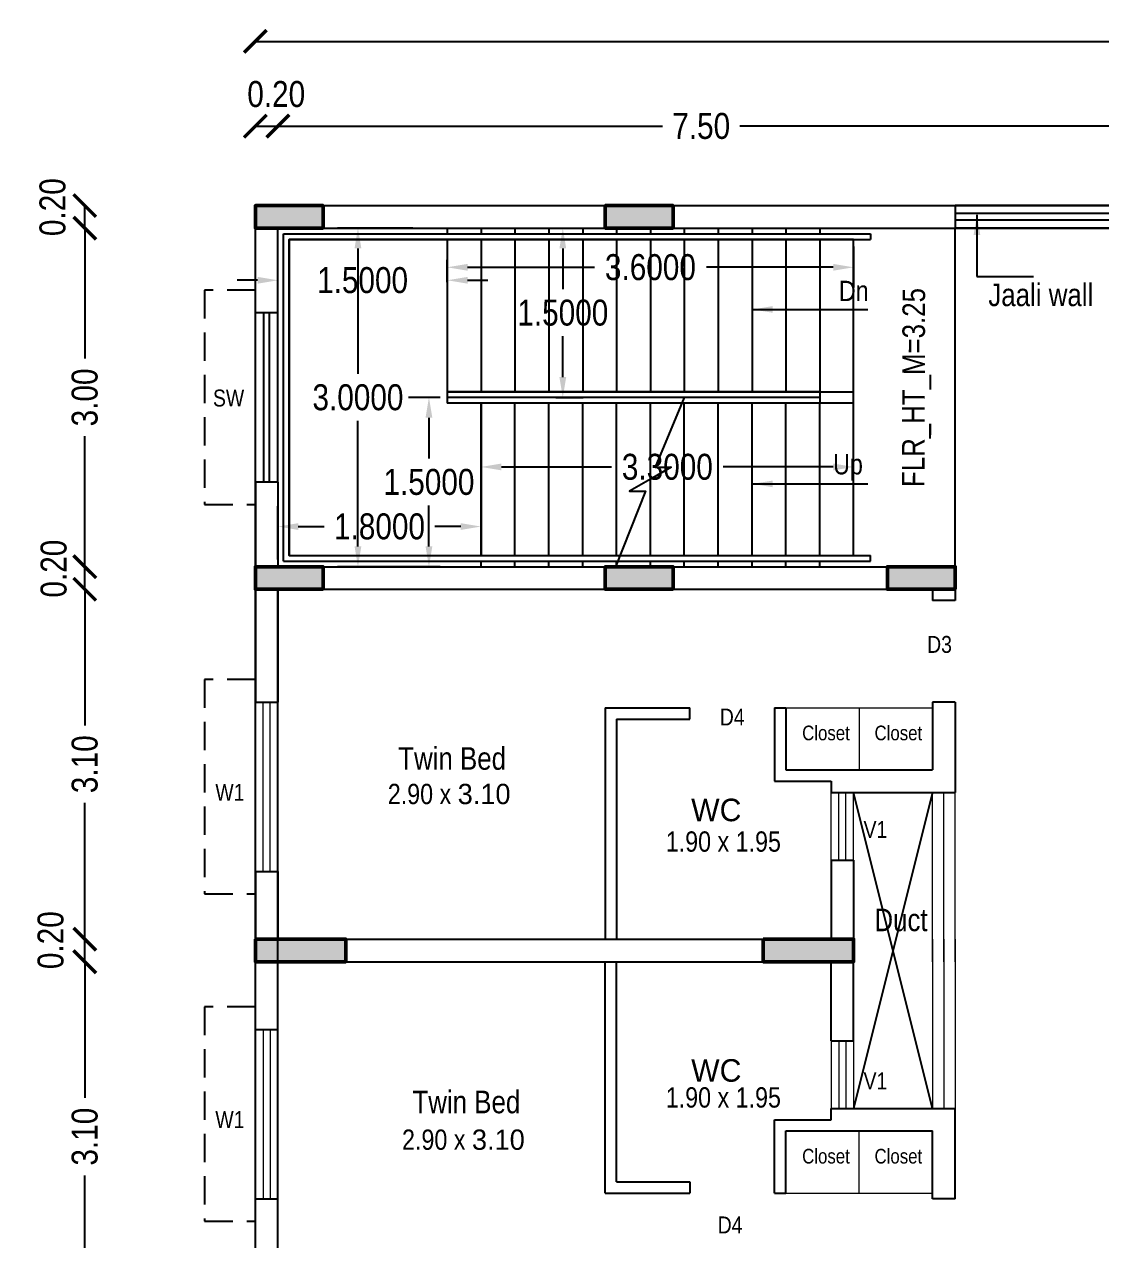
# Model space of a CAD drawing. Header units: metres. Extents: x -488 to 19274, y 1106 to 2071.
# Drawn here: x 19117.45 to 19126.99, y 1140.38 to 1151.15 of the extents above; entities that cross this region are included whole.
import ezdxf

# ---------------------------------------------------------------- set-up
doc = ezdxf.new("R2010")
doc.units = ezdxf.units.M
doc.header["$MEASUREMENT"] = 0
doc.linetypes.add('HIDDEN', pattern=[0.375, 0.25, -0.125])
for name, color, linetype in [('0 @ 1 (2)', 7, 'Continuous'), ('BLK_1_FLR_4_CARPET_AREA', 17, 'Continuous'), ('BLK_1_FLR_4_REGULAR_ROOM_0', 117, 'Continuous'), ('BLK_1_FLR_4_STAIR_1', 1, 'Continuous'), ('BLK_1_FLR_4_STAIR_1_FLIGHT_1', 1, 'Continuous'), ('BLK_1_FLR_4_STAIR_1_FLIGHT_2', 1, 'Continuous'), ('WALL', 251, 'Continuous')]:
    doc.layers.add(name, color=color, linetype=linetype)
doc.layers.add('BLK_1_FLR_4_BLT_UP_AREA', color=17, linetype='Continuous', plot=False)
for name, color, linetype, lineweight in [('BLK_1_FLR_4_STAIR_1_LANDING_1', 7, 'Continuous', 0), ('COL', 1, 'Continuous', 50), ('Hatch', 8, 'Continuous', 5), ('Joinery', 5, 'Continuous', 9), ('Railing', 10, 'Continuous', 13), ('Slab', 8, 'Continuous', 9)]:
    doc.layers.add(name, color=color, linetype=linetype, lineweight=lineweight)
doc.layers.add('DA-Furnitures', color=24, linetype='Continuous', lineweight=13, plot=False)
doc.styles.add('CODE', font='swissc.ttf', dxfattribs={"height": 0.25})
doc.styles.get("Standard").update_dxf_attribs({"font": 'swissc.ttf', "height": 0.23})
doc.dimstyles.new('OUTER', dxfattribs={"dimscale": 0, "dimtxt": 0.3, "dimasz": 0.18, "dimexe": 0.18, "dimexo": 0.0625, "dimgap": 0.09, "dimtad": 0, "dimzin": 0, "dimdsep": 46, "dimtxsty": 'CODE', "dimcen": 0.09, "dimse1": 1, "dimse2": 1, "dimclrd": 8, "dimclrt": 1, "dimadec": 0, "dimazin": 0, "dimtfac": 1, "dimtofl": 0, "dimtmove": 0, "dimatfit": 3, "dimfxl": 0, "dimtolj": 1, "dimtzin": 0, "dimarcsym": 0})
doc.dimstyles.get("Standard").update_dxf_attribs({"dimtxt": 1, "dimasz": 0.18, "dimexe": 0.18, "dimexo": 0.0625, "dimgap": 0.09, "dimtad": 0, "dimtih": 1, "dimtoh": 1, "dimdec": 4, "dimzin": 0, "dimdsep": 46, "dimtxsty": 'Standard', "dimcen": 0.09, "dimadec": 0, "dimazin": 0, "dimtfac": 1, "dimtdec": 4, "dimtofl": 0, "dimtmove": 0, "dimatfit": 3, "dimfxl": 0, "dimtolj": 1, "dimtzin": 0, "dimarcsym": 0})
doc.dimstyles.new('STANDARD$0', dxfattribs={"dimtxt": 7, "dimasz": 3, "dimexe": 3, "dimexo": 1, "dimgap": 1.5, "dimtad": 1, "dimdec": 1, "dimzin": 1, "dimdsep": 46, "dimlunit": 4, "dimtxsty": 'Standard', "dimblk": 'OBLIQUE', "dimcen": 0.09375, "dimdle": 1, "dimclrd": 8, "dimclre": 8, "dimclrt": 7, "dimadec": 1, "dimazin": 0, "dimtfac": 1, "dimtdec": 1, "dimtix": 1, "dimtmove": 2, "dimatfit": 3, "dimldrblk": 'ARCHTICK', "dimfxl": 0, "dimfrac": 2, "dimtolj": 1, "dimtzin": 0, "dimarcsym": 0})

# ---------------------------------------------------------------- blocks, each defined once
blk = doc.blocks.new('*D248')
at = {"layer": 'BLK_1_FLR_4_STAIR_1_LANDING_1', "color": 0, "linetype": 'Continuous', "lineweight": -2}
for p, q in [((19120.896, 1149.344), (19120.229, 1149.344)), ((19120.896, 1146.344), (19120.229, 1146.344))]:
    blk.add_line(p, q, dxfattribs=at)
at = {"layer": 'BLK_1_FLR_4_STAIR_1_LANDING_1', "color": 0, "lineweight": -2}
for p, q in [((19120.409, 1149.164), (19120.409, 1148.052)), ((19120.409, 1146.524), (19120.409, 1147.636))]:
    blk.add_line(p, q, dxfattribs=at)
at = {"layer": 'BLK_1_FLR_4_STAIR_1_LANDING_1', "color": 0, "linetype": 'Continuous'}
for points in [[(19120.379, 1149.164), (19120.439, 1149.164), (19120.409, 1149.344)], [(19120.379, 1146.524), (19120.439, 1146.524), (19120.409, 1146.344)]]:
    blk.add_solid(points, dxfattribs=at)
at = {"layer": 'Defpoints', "color": 0, "linetype": 'Continuous'}
for p in [(19120.958, 1149.344), (19120.409, 1146.344), (19120.958, 1146.344)]:
    blk.add_point(p, dxfattribs=at)
at = {"layer": 'BLK_1_FLR_4_STAIR_1_LANDING_1', "color": 0, "linetype": 'Continuous', "insert": (19120.409, 1147.844), "char_height": 0.23, "attachment_point": 5}
blk.add_mtext('\\A1;3.0000', dxfattribs=at)
blk = doc.blocks.new('zw$B0E1')
at = {"layer": 'DA-Furnitures'}
for p, q in [((5.35, 4.45), (5.35, 5)), ((5.35, 2.25), (5.35, 1.7))]:
    blk.add_line(p, q, dxfattribs=at)
for points in [[(4.7, 4.45), (6, 4.45), (6, 5), (4.7, 5)], [(4.7, 2.25), (6, 2.25), (6, 1.7), (4.7, 1.7)]]:
    blk.add_lwpolyline(points, close=True, dxfattribs=at)
at = {"layer": 'Joinery'}
for p, q in [((0, 4.4), (0, 5.9)), ((0.07, 5.9), (0.07, 4.4)), ((0.13, 5.9), (0.13, 4.4)), ((0.2, 4.4), (0.2, 5.9)), ((5.1, 5.8), (5.1, 5.2)), ((5.17, 5.8), (5.17, 5.2)), ((5.23, 5.8), (5.23, 5.2)), ((5.3, 5.8), (5.3, 5.2)), ((0, 2.3), (0, 0.8)), ((0.07, 0.8), (0.07, 2.3)), ((0.13, 0.8), (0.13, 2.3)), ((0.2, 2.3), (0.2, 0.8)), ((5.1, 0.9), (5.1, 1.5)), ((5.17, 0.9), (5.17, 1.5)), ((5.23, 0.9), (5.23, 1.5)), ((5.3, 0.9), (5.3, 1.5))]:
    blk.add_line(p, q, dxfattribs=at)
at = {"layer": 'Railing'}
for p, q in [((6.1, 6.7), (6.1, 5.2)), ((6.2, 6.7), (6.2, 5.2)), ((6.1, 0), (6.1, 1.5)), ((6.2, 0), (6.2, 1.5))]:
    blk.add_line(p, q, dxfattribs=at)
at = {"layer": 'Slab'}
for p, q in [((6, 6.7), (6, 5.2)), ((6, 0), (6, 1.5))]:
    blk.add_line(p, q, dxfattribs=at)
at = {"layer": 'WALL'}
for p, q in [((0, 6.7), (5.3, 6.7)), ((0, 5.9), (0, 6.7)), ((5.3, 5.8), (5.3, 6.7)), ((0.2, 6.5), (3.1, 6.5)), ((0.2, 5.9), (0.2, 6.5)), ((3.1, 4.45), (3.1, 6.5)), ((3.2, 6.5), (5.1, 6.5)), ((3.2, 4.55), (3.2, 6.5)), ((5.1, 5.8), (5.1, 6.5)), ((0, 5.9), (0.2, 5.9)), ((5.1, 5.8), (5.3, 5.8)), ((5.1, 5.1), (5.1, 5.2)), ((5.1, 5.2), (6.2, 5.2)), ((6.2, 4.4), (6.2, 5.2)), ((4.6, 5.1), (5.1, 5.1)), ((4.6, 4.45), (4.6, 5.1)), ((4.7, 5), (6, 5)), ((4.7, 4.45), (4.7, 5)), ((6, 4.4), (6, 5)), ((3.2, 4.55), (3.85, 4.55)), ((3.85, 4.55), (3.85, 4.45)), ((3.1, 4.45), (3.85, 4.45)), ((4.6, 4.45), (4.7, 4.45)), ((0, 3.3), (0, 4.4)), ((0, 4.4), (0.2, 4.4)), ((0.2, 3.4), (0.2, 4.4)), ((6.2, 4.4), (6, 4.4)), ((6, 3.4), (6, 3.5)), ((6.2, 3.5), (6, 3.5)), ((6.2, 3.3), (6.2, 3.5)), ((0, 3.4), (6.2, 3.4)), ((0, 3.4), (0, 2.3)), ((0.2, 3.4), (6, 3.4)), ((6.2, 3.4), (6.2, 3.2)), ((0, 3.3), (6.2, 3.3)), ((0.2, 3.3), (6, 3.3)), ((0.2, 3.3), (0.2, 2.3)), ((6, 3.3), (6, 3.2)), ((6.2, 3.2), (6, 3.2)), ((0, 2.3), (0.2, 2.3)), ((6, 2.3), (6, 1.7)), ((6.2, 2.3), (6, 2.3)), ((6.2, 2.3), (6.2, 1.5)), ((3.1, 2.25), (3.1, 0.2)), ((3.1, 2.25), (3.85, 2.25)), ((3.85, 2.15), (3.85, 2.25)), ((4.6, 2.25), (4.7, 2.25)), ((4.6, 2.25), (4.6, 1.6)), ((4.7, 2.25), (4.7, 1.7)), ((3.2, 2.15), (3.2, 0.2)), ((3.2, 2.15), (3.85, 2.15)), ((4.7, 1.7), (6, 1.7)), ((4.6, 1.6), (5.1, 1.6)), ((5.1, 1.6), (5.1, 1.5)), ((5.1, 1.5), (6.2, 1.5)), ((5.1, 0.9), (5.1, 0.2)), ((5.1, 0.9), (5.3, 0.9)), ((5.3, 0.9), (5.3, 0)), ((0, 0.8), (0, 0)), ((0, 0.8), (0.2, 0.8)), ((0.2, 0.8), (0.2, 0.2)), ((0.2, 0.2), (3.1, 0.2)), ((3.2, 0.2), (5.1, 0.2)), ((0, 0), (5.3, 0))]:
    blk.add_line(p, q, dxfattribs=at)
blk = doc.blocks.new('A$C30EA66AC')
at = {"layer": 'DA-Furnitures'}
blk.add_line((5.35, 2.25), (5.35, 1.7), dxfattribs=at)
blk.add_lwpolyline([(4.7, 2.25), (6, 2.25), (6, 1.7), (4.7, 1.7)], close=True, dxfattribs=at)
at = {"layer": 'Joinery'}
for p, q in [((0, 2.3), (0, 0.8)), ((0.07, 0.8), (0.07, 2.3)), ((0.13, 0.8), (0.13, 2.3)), ((0.2, 2.3), (0.2, 0.8)), ((5.1, 0.9), (5.1, 1.5)), ((5.17, 0.9), (5.17, 1.5)), ((5.23, 0.9), (5.23, 1.5)), ((5.3, 0.9), (5.3, 1.5))]:
    blk.add_line(p, q, dxfattribs=at)
at = {"layer": 'Railing'}
for p, q in [((6.1, 0), (6.1, 1.5)), ((6.2, 0), (6.2, 1.5))]:
    blk.add_line(p, q, dxfattribs=at)
at = {"layer": 'Slab', "color": 0}
blk.add_line((6, 0), (6, 1.5), dxfattribs=at)
at = {"layer": 'WALL'}
for p, q in [((0, 3.5), (6.2, 3.5)), ((0, 3.5), (0, 2.3)), ((6.2, 3.5), (6.2, 3.2)), ((0.2, 3.3), (6, 3.3)), ((0.2, 3.3), (0.2, 2.3)), ((6, 3.3), (6, 3.2)), ((6.2, 3.2), (6, 3.2)), ((0, 2.3), (0.2, 2.3)), ((6, 2.3), (6, 1.7)), ((6.2, 2.3), (6, 2.3)), ((6.2, 2.3), (6.2, 1.5)), ((3.1, 2.25), (3.1, 0.2)), ((3.1, 2.25), (3.85, 2.25)), ((3.85, 2.15), (3.85, 2.25)), ((4.6, 2.25), (4.7, 2.25)), ((4.6, 2.25), (4.6, 1.6)), ((4.7, 2.25), (4.7, 1.7)), ((3.2, 2.15), (3.2, 0.2)), ((3.2, 2.15), (3.85, 2.15)), ((4.7, 1.7), (6, 1.7)), ((4.6, 1.6), (5.1, 1.6)), ((5.1, 1.6), (5.1, 1.5)), ((5.1, 1.5), (6.2, 1.5)), ((5.1, 0.9), (5.1, 0.2)), ((5.1, 0.9), (5.3, 0.9)), ((5.3, 0.9), (5.3, 0)), ((0, 0.8), (0, 0)), ((0, 0.8), (0.2, 0.8)), ((0.2, 0.8), (0.2, 0.2)), ((0.2, 0.2), (3.1, 0.2)), ((3.2, 0.2), (5.1, 0.2)), ((0, 0), (5.3, 0))]:
    blk.add_line(p, q, dxfattribs=at)
blk = doc.blocks.new('zw$3395')
at = {"layer": 'Hatch'}
h = blk.add_hatch(color=256, dxfattribs=at)
h.dxf.hatch_style = 1
h.paths.add_polyline_path([(15.05, 12.675), (15.05, 11.475), (15.25, 11.475), (15.25, 12.675)])
h.paths.add_polyline_path([(21.65, 12.661), (21.65, 11.461), (21.85, 11.461), (21.85, 12.661)])
h.paths.add_polyline_path([(15.05, 8.5), (15.05, 7.3), (15.25, 7.3), (15.25, 8.5)])
h.paths.add_polyline_path([(21.65, 8.5), (21.65, 7.3), (21.85, 7.3), (21.85, 8.5)])
h.paths.add_polyline_path([(15.05, 4.675), (15.05, 3.475), (15.25, 3.475), (15.25, 4.675)])
h.paths.add_polyline_path([(21.65, 4.675), (21.65, 3.475), (21.85, 3.475), (21.85, 4.675)])
h.paths.add_polyline_path([(0, 3.5), (0, 3.3), (0.8, 3.3), (0.8, 3.5)])
h.paths.add_polyline_path([(4.5, 3.5), (4.5, 3.3), (5.3, 3.3), (5.3, 3.5)])
h.paths.add_polyline_path([(15.05, 16.5), (15.05, 16.3), (15.85, 16.3), (15.85, 16.5)])
h.paths.add_polyline_path([(0, 0.2), (0, 0), (0.8, 0), (0.8, 0.2)])
h.paths.add_polyline_path([(5.4, 0.2), (5.4, 0), (6.2, 0), (6.2, 0.2)])
h.paths.add_polyline_path([(0, 6.8), (0, 6.6), (0.8, 6.6), (0.8, 6.8)])
h.paths.add_polyline_path([(5.4, 6.8), (5.4, 6.6), (6.2, 6.6), (6.2, 6.8)])
h.paths.add_polyline_path([(21.05, 16.5), (21.05, 16.3), (21.85, 16.3), (21.85, 16.5)])
h.paths.add_polyline_path([(13.35, 12.1), (13.35, 12.9), (13.55, 12.9), (13.55, 12.1)])
h.paths.add_polyline_path([(4.5, 9.8), (4.5, 10), (5.3, 10), (5.3, 9.8)])
h.paths.add_polyline_path([(0, 10), (0, 9.8), (0.8, 9.8), (0.8, 10)])
h.paths.add_polyline_path([(13.35, 7.3), (13.35, 8.1), (13.55, 8.1), (13.55, 7.3)])
h.paths.add_polyline_path([(15.05, 0.2), (15.05, 0), (15.85, 0), (15.85, 0.2)])
h.paths.add_polyline_path([(21.05, 0.2), (21.05, 0), (21.85, 0), (21.85, 0.2)])
h.paths.add_polyline_path([(7.7, 5.1), (7.7, 5.3), (8.3, 5.3), (8.3, 5.1)])
h.paths.add_polyline_path([(7.7, 7.5), (7.7, 7.3), (8.3, 7.3), (8.3, 7.5)])
h.paths.add_polyline_path([(7.7, 10), (7.7, 10.2), (8.3, 10.2), (8.3, 10)])
h.paths.add_polyline_path([(10.15, 7.3), (10.15, 7.9), (10.35, 7.9), (10.35, 7.3)])
h.paths.add_polyline_path([(7.7, 0), (7.7, 0.2), (8.3, 0.2), (8.3, 0)])
h.paths.add_polyline_path([(3.1, 13.3), (3.1, 13.1), (3.7, 13.1), (3.7, 13.3)])
h.paths.add_polyline_path([(0, 13.1), (0, 13.3), (0.6, 13.3), (0.6, 13.1)])
h.paths.add_polyline_path([(5.6, 13.1), (5.6, 13.3), (6.2, 13.3), (6.2, 13.1)])
h.paths.add_polyline_path([(10.15, 10.2), (10.15, 9.6), (10.35, 9.6), (10.35, 10.2)])
h.paths.add_polyline_path([(7.7, 12.7), (7.7, 12.9), (8.3, 12.9), (8.3, 12.7)])
h.paths.add_polyline_path([(10.15, 12.3), (10.15, 12.9), (10.35, 12.9), (10.35, 12.3)])
h.paths.add_polyline_path([(12.95, 5.3), (12.95, 5.1), (13.55, 5.1), (13.55, 5.3)])
h.paths.add_polyline_path([(7.7, 16.3), (7.7, 16.5), (8.3, 16.5), (8.3, 16.3)])
h.paths.add_polyline_path([(9.75, 16.3), (9.75, 16.5), (10.35, 16.5), (10.35, 16.3)])
h.paths.add_polyline_path([(3.1, 16.3), (3.1, 16.5), (3.7, 16.5), (3.7, 16.3)])
h.paths.add_polyline_path([(0, 16.3), (0, 16.5), (0.6, 16.5), (0.6, 16.3)])
h.paths.add_polyline_path([(12.95, 16.3), (12.95, 16.5), (13.55, 16.5), (13.55, 16.3)])
h.paths.add_polyline_path([(12.95, 0), (12.95, 0.2), (13.55, 0.2), (13.55, 0)])
at = {"layer": 'COL'}
for points in [[(0.6, 16.3), (0, 16.3), (0, 16.5), (0.6, 16.5)], [(3.7, 16.3), (3.1, 16.3), (3.1, 16.5), (3.7, 16.5)], [(0.6, 13.1), (0, 13.1), (0, 13.3), (0.6, 13.3)], [(3.7, 13.1), (3.1, 13.1), (3.1, 13.3), (3.7, 13.3)], [(6.2, 13.1), (5.6, 13.1), (5.6, 13.3), (6.2, 13.3)], [(0, 10), (0.8, 10), (0.8, 9.8), (0, 9.8)], [(4.5, 10), (5.3, 10), (5.3, 9.8), (4.5, 9.8)]]:
    blk.add_lwpolyline(points, close=True, dxfattribs=at)
blk = doc.blocks.new('*D168')
at = {"layer": 'BLK_1_FLR_4_STAIR_1_LANDING_1', "color": 0, "linetype": 'Continuous', "lineweight": -2}
for p, q in [((19119.7, 1146.407), (19119.7, 1146.88)), ((19121.5, 1146.507), (19121.5, 1146.88))]:
    blk.add_line(p, q, dxfattribs=at)
at = {"layer": 'BLK_1_FLR_4_STAIR_1_LANDING_1', "color": 0, "lineweight": -2}
for p, q in [((19119.88, 1146.7), (19120.11, 1146.7)), ((19121.32, 1146.7), (19121.091, 1146.7))]:
    blk.add_line(p, q, dxfattribs=at)
at = {"layer": 'BLK_1_FLR_4_STAIR_1_LANDING_1', "color": 0, "linetype": 'Continuous'}
for points in [[(19119.88, 1146.73), (19119.88, 1146.67), (19119.7, 1146.7)], [(19121.32, 1146.73), (19121.32, 1146.67), (19121.5, 1146.7)]]:
    blk.add_solid(points, dxfattribs=at)
at = {"layer": 'Defpoints', "color": 0, "linetype": 'Continuous'}
for p in [(19119.7, 1146.7), (19121.5, 1146.444), (19119.7, 1146.344)]:
    blk.add_point(p, dxfattribs=at)
at = {"layer": 'BLK_1_FLR_4_STAIR_1_LANDING_1', "color": 0, "linetype": 'Continuous', "insert": (19120.6, 1146.7), "char_height": 0.23, "attachment_point": 5}
blk.add_mtext('\\A1;1.8000', dxfattribs=at)
blk = doc.blocks.new('*D169')
at = {"layer": 'BLK_1_FLR_4_STAIR_1_FLIGHT_1', "color": 0, "linetype": 'Continuous', "lineweight": -2}
for p, q in [((19121.138, 1147.844), (19120.858, 1147.844)), ((19121.038, 1147.664), (19121.038, 1147.302)), ((19121.038, 1146.524), (19121.038, 1146.886)), ((19121.138, 1146.344), (19120.858, 1146.344))]:
    blk.add_line(p, q, dxfattribs=at)
at = {"layer": 'BLK_1_FLR_4_STAIR_1_FLIGHT_1', "color": 0, "linetype": 'Continuous'}
for points in [[(19121.008, 1147.664), (19121.068, 1147.664), (19121.038, 1147.844)], [(19121.008, 1146.524), (19121.068, 1146.524), (19121.038, 1146.344)]]:
    blk.add_solid(points, dxfattribs=at)
at = {"layer": 'Defpoints', "color": 0, "linetype": 'Continuous'}
for p in [(19121.038, 1147.844), (19121.2, 1147.844), (19121.2, 1146.344)]:
    blk.add_point(p, dxfattribs=at)
at = {"layer": 'BLK_1_FLR_4_STAIR_1_FLIGHT_1', "color": 0, "linetype": 'Continuous', "insert": (19121.038, 1147.094), "char_height": 0.23, "attachment_point": 5}
blk.add_mtext('\\A1;1.5000', dxfattribs=at)
blk = doc.blocks.new('*D170')
at = {"layer": 'BLK_1_FLR_4_STAIR_1_LANDING_1', "color": 0, "linetype": 'Continuous', "lineweight": -2}
for p, q in [((19119.7, 1148.866), (19119.7, 1149.062)), ((19121.2, 1148.866), (19121.2, 1149.062))]:
    blk.add_line(p, q, dxfattribs=at)
at = {"layer": 'BLK_1_FLR_4_STAIR_1_LANDING_1', "color": 0, "lineweight": -2}
for p, q in [((19119.52, 1148.882), (19119.34, 1148.882)), ((19121.38, 1148.882), (19121.56, 1148.882))]:
    blk.add_line(p, q, dxfattribs=at)
at = {"layer": 'BLK_1_FLR_4_STAIR_1_LANDING_1', "color": 0, "linetype": 'Continuous'}
for points in [[(19119.52, 1148.912), (19119.52, 1148.852), (19119.7, 1148.882)], [(19121.38, 1148.912), (19121.38, 1148.852), (19121.2, 1148.882)]]:
    blk.add_solid(points, dxfattribs=at)
at = {"layer": 'Defpoints', "color": 0, "linetype": 'Continuous'}
for p in [(19119.7, 1148.882), (19119.7, 1148.803), (19121.2, 1148.803)]:
    blk.add_point(p, dxfattribs=at)
at = {"layer": 'BLK_1_FLR_4_STAIR_1_LANDING_1', "color": 0, "linetype": 'Continuous', "insert": (19120.45, 1148.882), "char_height": 0.23, "attachment_point": 5}
blk.add_mtext('\\A1;1.5000', dxfattribs=at)
blk = doc.blocks.new('*D171')
at = {"layer": 'BLK_1_FLR_4_STAIR_1_FLIGHT_2', "color": 0, "linetype": 'Continuous', "lineweight": -2}
for p, q in [((19122.163, 1149.344), (19122.404, 1149.344)), ((19122.224, 1149.164), (19122.224, 1148.802)), ((19122.224, 1148.024), (19122.224, 1148.386)), ((19122.163, 1147.844), (19122.404, 1147.844))]:
    blk.add_line(p, q, dxfattribs=at)
at = {"layer": 'BLK_1_FLR_4_STAIR_1_FLIGHT_2', "color": 0, "linetype": 'Continuous'}
for points in [[(19122.194, 1149.164), (19122.254, 1149.164), (19122.224, 1149.344)], [(19122.194, 1148.024), (19122.254, 1148.024), (19122.224, 1147.844)]]:
    blk.add_solid(points, dxfattribs=at)
at = {"layer": 'Defpoints', "color": 0, "linetype": 'Continuous'}
for p in [(19122.1, 1149.344), (19122.224, 1149.344), (19122.1, 1147.844)]:
    blk.add_point(p, dxfattribs=at)
at = {"layer": 'BLK_1_FLR_4_STAIR_1_FLIGHT_2', "color": 0, "linetype": 'Continuous', "insert": (19122.224, 1148.594), "char_height": 0.23, "attachment_point": 5}
blk.add_mtext('\\A1;1.5000', dxfattribs=at)
blk = doc.blocks.new('*D257')
at = {"layer": 'BLK_1_FLR_4_STAIR_1_FLIGHT_2', "color": 0, "linetype": 'Continuous', "lineweight": -2}
for p, q in [((19121.2, 1149.182), (19121.2, 1148.817)), ((19124.8, 1149.182), (19124.8, 1148.817)), ((19121.38, 1148.997), (19122.504, 1148.997)), ((19124.62, 1148.997), (19123.496, 1148.997))]:
    blk.add_line(p, q, dxfattribs=at)
at = {"layer": 'BLK_1_FLR_4_STAIR_1_FLIGHT_2', "color": 0, "linetype": 'Continuous'}
for points in [[(19121.38, 1149.027), (19121.38, 1148.967), (19121.2, 1148.997)], [(19124.62, 1149.027), (19124.62, 1148.967), (19124.8, 1148.997)]]:
    blk.add_solid(points, dxfattribs=at)
at = {"layer": 'Defpoints', "color": 0, "linetype": 'Continuous'}
for p in [(19121.2, 1149.244), (19124.8, 1149.244), (19124.8, 1148.997)]:
    blk.add_point(p, dxfattribs=at)
at = {"layer": 'BLK_1_FLR_4_STAIR_1_FLIGHT_2', "color": 0, "linetype": 'Continuous', "insert": (19123, 1148.997), "char_height": 0.23, "attachment_point": 5}
blk.add_mtext('\\A1;3.6000', dxfattribs=at)
blk = doc.blocks.new('*D258')
at = {"layer": 'BLK_1_FLR_4_STAIR_1_FLIGHT_1', "color": 0, "linetype": 'Continuous', "lineweight": -2}
for p, q in [((19121.5, 1146.507), (19121.5, 1147.408)), ((19124.8, 1146.507), (19124.8, 1147.408)), ((19121.68, 1147.228), (19122.654, 1147.228)), ((19124.62, 1147.228), (19123.646, 1147.228))]:
    blk.add_line(p, q, dxfattribs=at)
at = {"layer": 'BLK_1_FLR_4_STAIR_1_FLIGHT_1', "color": 0, "linetype": 'Continuous'}
for points in [[(19121.68, 1147.258), (19121.68, 1147.198), (19121.5, 1147.228)], [(19124.62, 1147.258), (19124.62, 1147.198), (19124.8, 1147.228)]]:
    blk.add_solid(points, dxfattribs=at)
at = {"layer": 'Defpoints', "color": 0, "linetype": 'Continuous'}
for p in [(19124.8, 1147.228), (19121.5, 1146.444), (19124.8, 1146.444)]:
    blk.add_point(p, dxfattribs=at)
at = {"layer": 'BLK_1_FLR_4_STAIR_1_FLIGHT_1', "color": 0, "linetype": 'Continuous', "insert": (19123.15, 1147.228), "char_height": 0.23, "attachment_point": 5}
blk.add_mtext('\\A1;3.3000', dxfattribs=at)
blk = doc.blocks.new('_ArchTick')
at = {"const_width": 0.15}
blk.add_lwpolyline([(-0.5, -0.5), (0.5, 0.5)], dxfattribs=at)
blk = doc.blocks.new('*D495')
at = {"lineweight": -2}
for p, q in [((19117.989, 1142.844), (19117.989, 1141.638)), ((19117.989, 1139.744), (19117.989, 1140.951))]:
    blk.add_line(p, q, dxfattribs=at)
at = {"layer": 'Defpoints', "color": 0}
for p in [(19117.989, 1142.844), (19119.7, 1142.844), (19119.7, 1139.744)]:
    blk.add_point(p, dxfattribs=at)
at = {"lineweight": -2, "xscale": 0.2, "yscale": 0.2, "zscale": 0.2}
for p, rotation in [((19117.989, 1142.844), 90), ((19117.989, 1139.744), 270)]:
    blk.add_blockref('_ArchTick', p, dxfattribs=dict(at, rotation=rotation))
at = {"insert": (19117.989, 1141.294), "char_height": 0.23, "attachment_point": 5, "rotation": 90}
blk.add_mtext('\\A1;3.10', dxfattribs=at)
blk = doc.blocks.new('*D496')
at = {"lineweight": -2}
blk.add_line((19117.989, 1142.844), (19117.989, 1143.044), dxfattribs=at)
at = {"layer": 'Defpoints', "color": 0}
for p in [(19117.989, 1143.044), (19119.7, 1143.044), (19119.7, 1142.844)]:
    blk.add_point(p, dxfattribs=at)
at = {"lineweight": -2, "xscale": 0.2, "yscale": 0.2, "zscale": 0.2}
for p, rotation in [((19117.989, 1143.044), 90), ((19117.989, 1142.844), 270)]:
    blk.add_blockref('_ArchTick', p, dxfattribs=dict(at, rotation=rotation))
at = {"insert": (19117.687, 1143.035), "char_height": 0.23, "attachment_point": 5, "rotation": 90}
blk.add_mtext('\\A1;0.20', dxfattribs=at)
blk = doc.blocks.new('*D497')
at = {"lineweight": -2}
for p, q in [((19117.989, 1146.144), (19117.989, 1144.938)), ((19117.989, 1143.044), (19117.989, 1144.251))]:
    blk.add_line(p, q, dxfattribs=at)
at = {"layer": 'Defpoints', "color": 0}
for p in [(19117.989, 1146.144), (19119.7, 1146.144), (19119.7, 1143.044)]:
    blk.add_point(p, dxfattribs=at)
at = {"lineweight": -2, "xscale": 0.2, "yscale": 0.2, "zscale": 0.2}
for p, rotation in [((19117.989, 1146.144), 90), ((19117.989, 1143.044), 270)]:
    blk.add_blockref('_ArchTick', p, dxfattribs=dict(at, rotation=rotation))
at = {"insert": (19117.989, 1144.594), "char_height": 0.23, "attachment_point": 5, "rotation": 90}
blk.add_mtext('\\A1;3.10', dxfattribs=at)
blk = doc.blocks.new('*D498')
at = {"lineweight": -2}
blk.add_line((19117.989, 1146.144), (19117.989, 1146.344), dxfattribs=at)
at = {"layer": 'Defpoints', "color": 0}
for p in [(19117.989, 1146.344), (19119.7, 1146.344), (19119.7, 1146.144)]:
    blk.add_point(p, dxfattribs=at)
at = {"lineweight": -2, "xscale": 0.2, "yscale": 0.2, "zscale": 0.2}
for p, rotation in [((19117.989, 1146.344), 90), ((19117.989, 1146.144), 270)]:
    blk.add_blockref('_ArchTick', p, dxfattribs=dict(at, rotation=rotation))
at = {"insert": (19117.714, 1146.327), "char_height": 0.23, "attachment_point": 5, "rotation": 90}
blk.add_mtext('\\A1;0.20', dxfattribs=at)
blk = doc.blocks.new('*D499')
at = {"lineweight": -2}
for p, q in [((19117.989, 1149.344), (19117.989, 1148.188)), ((19117.989, 1146.344), (19117.989, 1147.501))]:
    blk.add_line(p, q, dxfattribs=at)
at = {"layer": 'Defpoints', "color": 0}
for p in [(19117.989, 1149.344), (19119.7, 1149.344), (19119.7, 1146.344)]:
    blk.add_point(p, dxfattribs=at)
at = {"lineweight": -2, "xscale": 0.2, "yscale": 0.2, "zscale": 0.2}
for p, rotation in [((19117.989, 1149.344), 90), ((19117.989, 1146.344), 270)]:
    blk.add_blockref('_ArchTick', p, dxfattribs=dict(at, rotation=rotation))
at = {"insert": (19117.989, 1147.844), "char_height": 0.23, "attachment_point": 5, "rotation": 90}
blk.add_mtext('\\A1;3.00', dxfattribs=at)
blk = doc.blocks.new('*D500')
at = {"lineweight": -2}
blk.add_line((19117.989, 1149.344), (19117.989, 1149.544), dxfattribs=at)
at = {"layer": 'Defpoints', "color": 0}
for p in [(19117.989, 1149.544), (19119.7, 1149.544), (19119.7, 1149.344)]:
    blk.add_point(p, dxfattribs=at)
at = {"lineweight": -2, "xscale": 0.2, "yscale": 0.2, "zscale": 0.2}
for p, rotation in [((19117.989, 1149.544), 90), ((19117.989, 1149.344), 270)]:
    blk.add_blockref('_ArchTick', p, dxfattribs=dict(at, rotation=rotation))
at = {"insert": (19117.704, 1149.53), "char_height": 0.23, "attachment_point": 5, "rotation": 90}
blk.add_mtext('\\A1;0.20', dxfattribs=at)
blk = doc.blocks.new('*D502')
at = {"lineweight": -2}
for p, q in [((19116.958, 1149.544), (19116.958, 1141.709)), ((19116.958, 1133.044), (19116.958, 1140.88))]:
    blk.add_line(p, q, dxfattribs=at)
at = {"layer": 'Defpoints', "color": 0}
for p in [(19119.5, 1149.544), (19116.958, 1133.044), (19119.5, 1133.044)]:
    blk.add_point(p, dxfattribs=at)
at = {"lineweight": -2, "xscale": 0.2, "yscale": 0.2, "zscale": 0.2}
for p, rotation in [((19116.958, 1149.544), 90), ((19116.958, 1133.044), 270)]:
    blk.add_blockref('_ArchTick', p, dxfattribs=dict(at, rotation=rotation))
at = {"insert": (19116.958, 1141.294), "char_height": 0.23, "attachment_point": 5, "rotation": 90}
blk.add_mtext('\\A1;16.50', dxfattribs=at)
blk = doc.blocks.new('*D503')
at = {"lineweight": -2}
for p, q in [((19119.7, 1150.248), (19123.108, 1150.248)), ((19127.2, 1150.248), (19123.793, 1150.248))]:
    blk.add_line(p, q, dxfattribs=at)
at = {"layer": 'Defpoints', "color": 0}
for p in [(19127.2, 1150.248), (19127.2, 1149.344), (19119.7, 1149.227)]:
    blk.add_point(p, dxfattribs=at)
at = {"lineweight": -2, "xscale": 0.2, "yscale": 0.2, "zscale": 0.2, "rotation": 180}
blk.add_blockref('_ArchTick', (19119.7, 1150.248), dxfattribs=at)
at = {"lineweight": -2, "xscale": 0.2, "yscale": 0.2, "zscale": 0.2}
blk.add_blockref('_ArchTick', (19127.2, 1150.248), dxfattribs=at)
at = {"insert": (19123.45, 1150.248), "char_height": 0.23, "attachment_point": 5}
blk.add_mtext('\\A1;7.50', dxfattribs=at)
blk = doc.blocks.new('*D519')
at = {"lineweight": -2}
blk.add_line((19119.5, 1150.248), (19119.7, 1150.248), dxfattribs=at)
at = {"layer": 'Defpoints', "color": 0}
for p in [(19119.7, 1150.248), (19119.5, 1149.344), (19119.7, 1149.344)]:
    blk.add_point(p, dxfattribs=at)
at = {"lineweight": -2, "xscale": 0.2, "yscale": 0.2, "zscale": 0.2, "rotation": 180}
blk.add_blockref('_ArchTick', (19119.5, 1150.248), dxfattribs=at)
at = {"lineweight": -2, "xscale": 0.2, "yscale": 0.2, "zscale": 0.2}
blk.add_blockref('_ArchTick', (19119.7, 1150.248), dxfattribs=at)
at = {"insert": (19119.685, 1150.531), "char_height": 0.23, "attachment_point": 5}
blk.add_mtext('\\A1;0.20', dxfattribs=at)
blk = doc.blocks.new('*D520')
at = {"lineweight": -2}
for p, q in [((19119.5, 1150.999), (19130.008, 1150.999)), ((19141.35, 1150.999), (19130.843, 1150.999))]:
    blk.add_line(p, q, dxfattribs=at)
at = {"layer": 'Defpoints', "color": 0}
for p in [(19141.35, 1150.999), (19119.5, 1149.544), (19141.35, 1149.544)]:
    blk.add_point(p, dxfattribs=at)
at = {"lineweight": -2, "xscale": 0.2, "yscale": 0.2, "zscale": 0.2, "rotation": 180}
blk.add_blockref('_ArchTick', (19119.5, 1150.999), dxfattribs=at)
at = {"lineweight": -2, "xscale": 0.2, "yscale": 0.2, "zscale": 0.2}
blk.add_blockref('_ArchTick', (19141.35, 1150.999), dxfattribs=at)
at = {"insert": (19130.425, 1150.999), "char_height": 0.23, "attachment_point": 5}
blk.add_mtext('\\A1;21.85', dxfattribs=at)

msp = doc.modelspace()

# ---------------------------------------------------------------- linework, layer by layer
for p, q in [((19119.50036, 1149.54425), (19125.70036, 1149.54425)), ((19119.50036, 1148.59425), (19119.50036, 1149.54425)), ((19127.20036, 1149.54425), (19125.70036, 1149.54425)), ((19125.70036, 1149.54425), (19125.70036, 1149.34425)), ((19127.20036, 1149.47425), (19125.70036, 1149.47425)), ((19127.20036, 1149.41425), (19125.70036, 1149.41425)), ((19119.70036, 1149.34425), (19125.70036, 1149.34425)), ((19119.70036, 1148.59425), (19119.70036, 1149.34425)), ((19119.75036, 1146.39425), (19119.75036, 1149.29425)), ((19119.75036, 1149.29425), (19124.95036, 1149.29425)), ((19121.20036, 1149.34425), (19121.20036, 1149.29425)), ((19121.50036, 1149.34425), (19121.50036, 1149.29425)), ((19121.80036, 1149.34425), (19121.80036, 1149.29425)), ((19122.10036, 1149.34425), (19122.10036, 1149.29425)), ((19122.40036, 1149.34425), (19122.40036, 1149.29425)), ((19122.70036, 1149.34425), (19122.70036, 1149.29425)), ((19123.00036, 1149.34425), (19123.00036, 1149.29425)), ((19123.30036, 1149.34425), (19123.30036, 1149.29425)), ((19123.60036, 1149.34425), (19123.60036, 1149.29425)), ((19123.90036, 1149.34425), (19123.90036, 1149.29425)), ((19124.20036, 1149.34425), (19124.20036, 1149.29425)), ((19124.50036, 1149.34425), (19124.50036, 1149.29425)), ((19124.95036, 1149.29425), (19124.95036, 1149.24425)), ((19127.20036, 1149.34425), (19125.70036, 1149.34425)), ((19119.80036, 1146.44425), (19119.80036, 1149.24425)), ((19119.80036, 1149.24425), (19124.95036, 1149.24425)), ((19119.50036, 1147.09425), (19119.50036, 1148.59425)), ((19119.70036, 1148.59425), (19119.50036, 1148.59425)), ((19119.57536, 1147.09425), (19119.57536, 1148.59425)), ((19119.62536, 1147.09425), (19119.62536, 1148.59425)), ((19119.70036, 1147.09425), (19119.70036, 1148.59425)), ((19121.20036, 1147.89425), (19121.20036, 1147.79425)), ((19124.50036, 1147.89425), (19121.20036, 1147.89425)), ((19124.50036, 1147.89425), (19124.50036, 1147.79425)), ((19124.50036, 1147.84425), (19121.20036, 1147.84425)), ((19124.50036, 1147.79425), (19121.20036, 1147.79425)), ((19119.70036, 1147.09425), (19119.50036, 1147.09425)), ((19119.50036, 1147.09425), (19119.50036, 1146.34425)), ((19119.70036, 1147.09425), (19119.70036, 1146.34425)), ((19119.75036, 1146.39425), (19124.95036, 1146.39425)), ((19119.80036, 1146.44425), (19124.95036, 1146.44425)), ((19121.50036, 1146.34425), (19121.50036, 1146.39425)), ((19121.80036, 1146.34425), (19121.80036, 1146.39425)), ((19122.10036, 1146.34425), (19122.10036, 1146.39425)), ((19122.40036, 1146.34425), (19122.40036, 1146.39425)), ((19122.70036, 1146.34425), (19122.70036, 1146.39425)), ((19123.00036, 1146.34425), (19123.00036, 1146.39425)), ((19123.30036, 1146.34425), (19123.30036, 1146.39425)), ((19123.60036, 1146.34425), (19123.60036, 1146.39425)), ((19123.90036, 1146.34425), (19123.90036, 1146.39425)), ((19124.20036, 1146.34425), (19124.20036, 1146.39425)), ((19124.50036, 1146.34425), (19124.50036, 1146.39425)), ((19124.95036, 1146.39425), (19124.95036, 1146.44425)), ((19125.50036, 1144.34425), (19124.80036, 1141.54425)), ((19125.50036, 1141.54425), (19124.80036, 1144.34425))]:
    msp.add_line(p, q)
at = {"linetype": 'HIDDEN'}
for p, q in [((19119.05036, 1148.79425), (19119.05036, 1146.89425)), ((19119.50036, 1148.79425), (19119.05036, 1148.79425)), ((19119.05036, 1146.89425), (19119.50036, 1146.89425)), ((19119.05036, 1145.34425), (19119.05036, 1143.44425)), ((19119.50036, 1145.34425), (19119.05036, 1145.34425)), ((19119.05036, 1143.44425), (19119.50036, 1143.44425)), ((19119.05036, 1142.44425), (19119.05036, 1140.54425)), ((19119.50036, 1142.44425), (19119.05036, 1142.44425)), ((19119.05036, 1140.54425), (19119.50036, 1140.54425))]:
    msp.add_line(p, q, dxfattribs=at)
msp.add_lwpolyline([(19123.30036, 1147.84425), (19123.0429, 1147.2256), (19123.18491, 1147.2256), (19123.00036, 1147.11925), (19122.8158, 1147.01289), (19122.95781, 1147.01289), (19122.69036, 1146.34425)])
at = {"layer": 'BLK_1_FLR_4_BLT_UP_AREA', "color": 17}
msp.add_lwpolyline([(19141.35036, 1133.04425), (19132.85036, 1133.04425), (19132.85036, 1138.14425), (19127.40036, 1138.14425), (19127.40036, 1133.04425), (19119.50036, 1133.04425), (19119.50036, 1149.54425), (19141.35036, 1149.54425)], close=True, dxfattribs=at)
at = {"layer": 'BLK_1_FLR_4_CARPET_AREA', "color": 17}
msp.add_lwpolyline([(19141.15036, 1149.34425), (19141.15036, 1133.24425), (19133.05036, 1133.24425), (19133.05036, 1138.34425), (19127.20036, 1138.34425), (19127.20036, 1133.24424), (19119.70036, 1133.24424), (19119.70036, 1146.14425), (19125.70036, 1146.14425), (19125.70036, 1149.34425), (19127.20036, 1149.34425), (19127.20036, 1140.34425), (19133.05036, 1140.34425), (19133.05037, 1149.34425), (19141.15036, 1149.34425)], close=True, dxfattribs=at)
at = {"layer": 'BLK_1_FLR_4_REGULAR_ROOM_0', "color": 2}
msp.add_lwpolyline([(19141.15036, 1149.34425), (19141.15036, 1133.24425), (19133.05036, 1133.24425), (19133.05036, 1138.34425), (19127.20036, 1138.34425), (19127.20036, 1133.24424), (19119.70036, 1133.24424), (19119.70036, 1146.14425), (19125.70036, 1146.14425), (19125.70036, 1149.34425), (19127.20036, 1149.34425), (19127.20036, 1140.34425), (19133.05036, 1140.34425), (19133.05037, 1149.34425), (19141.15036, 1149.34425)], close=True, dxfattribs=at)
at = {"layer": 'BLK_1_FLR_4_STAIR_1'}
msp.add_lwpolyline([(19124.80036, 1149.24425), (19119.80036, 1149.24425), (19119.80036, 1146.44425), (19124.80036, 1146.44425)], close=True, dxfattribs=at)
at = {"layer": 'BLK_1_FLR_4_STAIR_1_FLIGHT_1'}
for p, q in [((19121.50036, 1146.44425), (19121.50036, 1147.79425)), ((19121.80036, 1146.44425), (19121.80036, 1147.79425)), ((19122.10036, 1146.44425), (19122.10036, 1147.79425)), ((19122.40036, 1146.44425), (19122.40036, 1147.79425)), ((19122.70036, 1146.44425), (19122.70036, 1147.79425)), ((19123.00036, 1146.44425), (19123.00036, 1147.79425)), ((19123.30036, 1146.44425), (19123.30036, 1147.79425)), ((19123.60036, 1146.44425), (19123.60036, 1147.79425)), ((19123.90036, 1146.44425), (19123.90036, 1147.79425)), ((19124.20036, 1146.44425), (19124.20036, 1147.79425)), ((19124.50036, 1146.44425), (19124.50036, 1147.79425))]:
    msp.add_line(p, q, dxfattribs=at)
msp.add_lwpolyline([(19124.80036, 1147.79425), (19121.50036, 1147.79425), (19121.50036, 1146.44425), (19124.80036, 1146.44425)], close=True, dxfattribs=at)
at = {"layer": 'BLK_1_FLR_4_STAIR_1_FLIGHT_2'}
for p, q in [((19121.20036, 1149.24425), (19121.20036, 1147.89425)), ((19121.50036, 1149.24425), (19121.50036, 1147.89425)), ((19121.80036, 1149.24425), (19121.80036, 1147.89425)), ((19122.10036, 1149.24425), (19122.10036, 1147.89425)), ((19122.40036, 1149.24425), (19122.40036, 1147.89425)), ((19122.70036, 1149.24425), (19122.70036, 1147.89425)), ((19123.00036, 1149.24425), (19123.00036, 1147.89425)), ((19123.30036, 1149.24425), (19123.30036, 1147.89425)), ((19123.60036, 1149.24425), (19123.60036, 1147.89425)), ((19123.90036, 1149.24425), (19123.90036, 1147.89425)), ((19124.20036, 1149.24425), (19124.20036, 1147.89425)), ((19124.50036, 1149.24425), (19124.50036, 1147.89425))]:
    msp.add_line(p, q, dxfattribs=at)
msp.add_lwpolyline([(19121.20036, 1147.89425), (19124.80036, 1147.89425), (19124.80036, 1149.24425), (19121.20036, 1149.24425)], close=True, dxfattribs=at)
at = {"layer": 'BLK_1_FLR_4_STAIR_1_LANDING_1'}
msp.add_lwpolyline([(19121.50036, 1147.79425), (19121.50036, 1146.44425), (19119.80036, 1146.44425), (19119.80036, 1149.24425), (19121.20036, 1149.24425), (19121.20036, 1147.79425), (19121.50036, 1147.79425)], close=True, dxfattribs=at)

# ---------------------------------------------------------------- block references
for name, p in [('zw$3395', (19119.50036, 1133.04425)), ('A$C30EA66AC', (19119.50036, 1142.84425)), ('zw$B0E1', (19119.50036, 1136.34425))]:
    msp.add_blockref(name, p)

# ---------------------------------------------------------------- texts
for s, insert, char_height, width, attachment_point in [('Dn', (19124.93307, 1148.87763), 0.18, 3.8320968, 3), ('Jaali wall', (19125.99413, 1148.85303), 0.2, 3.8320968, 1), ('SW', (19119.12458, 1147.9137), 0.15, 0.3942709, 1), ('Up', (19124.88215, 1147.34205), 0.18, 3.8320968, 3), ('D3', (19125.45147, 1145.73074), 0.15, 0.3942709, 1), ('D4', (19123.61491, 1145.08731), 0.15, 0.3942709, 1), ('Closet', (19124.76637, 1144.80424), 0.13, 3.8320968, 9), ('Closet', (19125.40758, 1144.80424), 0.13, 3.8320968, 9), ('Twin Bed', (19121.72085, 1144.54224), 0.2, 3.8320968, 9), ('W1', (19119.14576, 1144.42003), 0.15, 0.3942709, 1), ('2.90 x \\fHeebo|b0|i0|c0|p2;3.10', (19121.761, 1144.23783), 0.18, 3.8320968, 9), ('{\\fHeebo|b0|i0|c0|p34;WC}', (19123.80636, 1144.08608), 0.2, 3.8320968, 9), ('1.90 x 1.95', (19124.15643, 1143.81638), 0.18, 3.8320968, 9), ('V1', (19124.88843, 1144.09059), 0.15, 0.3942709, 1), ('Duct', (19125.45553, 1143.11177), 0.2, 3.8320968, 9), ('{\\fHeebo|b0|i0|c0|p34;WC}', (19123.80636, 1141.77779), 0.2, 3.8320968, 9), ('V1', (19124.88843, 1141.86327), 0.15, 0.3942709, 1), ('1.90 x 1.95', (19124.15643, 1141.54914), 0.18, 3.8320968, 9), ('Twin Bed', (19121.84697, 1141.49857), 0.2, 3.8320968, 9), ('W1', (19119.14576, 1141.52003), 0.15, 0.3942709, 1), ('2.90 x \\fHeebo|b0|i0|c0|p2;3.10', (19121.88712, 1141.17478), 0.18, 3.8320968, 9), ('Closet', (19124.76637, 1141.05424), 0.13, 3.8320968, 9), ('Closet', (19125.40758, 1141.05424), 0.13, 3.8320968, 9), ('D4', (19123.59596, 1140.58678), 0.15, 0.3942709, 1)]:
    msp.add_mtext(s, dxfattribs=dict(insert=insert, char_height=char_height, width=width, attachment_point=attachment_point))
at = {"layer": 'BLK_1_FLR_4_STAIR_1', "linetype": 'Continuous', "insert": (19125.23084, 1147.9321, 1.80843), "char_height": 0.2, "width": 2.4, "attachment_point": 2, "rotation": 89.815873}
msp.add_mtext('FLR_HT_M=3.25', dxfattribs=at)

# ---------------------------------------------------------------- dimensions: what is measured, and where the dimension line sits
at = {"layer": '0 @ 1 (2)'}
for p2, distance, picture, middle in [((19141.35036, 1149.54425), 1.45493, '*D520', (19130.42536, 1150.99918)), ((19119.50036, 1133.04425), -2.54194, '*D502', (19116.95842, 1141.29425))]:
    dim = msp.add_aligned_dim(p1=(19119.50036, 1149.54425), p2=p2, distance=distance, dimstyle='OUTER', override={"dimscale": 1, "dimtxt": 0.23, "dimasz": 0.2, "dimtxsty": 'Standard', "dimblk": 'ArchTick', "dimclrd": 256, "dimclre": 256, "dimclrt": 256, "dimtix": 0, "dimtofl": 0, "dimtmove": 0, "dimatfit": 3, "dimfxl": 0}, dxfattribs=at)
    dim.commit()
    dim.dimension.update_dxf_attribs({"geometry": picture, "text_midpoint": middle})
for base, p1, p2, angle, picture, middle in [((19119.70036, 1150.24768), (19119.50036, 1149.34423), (19119.70036, 1149.34425), 180, '*D519', (19119.68533, 1150.53092)), ((19117.98857, 1149.54425), (19119.70036, 1149.34425), (19119.69957, 1149.54425), 270, '*D500', (19117.70351, 1149.52977)), ((19117.98857, 1146.34425), (19119.70036, 1146.14425), (19119.70036, 1146.34425), 270, '*D498', (19117.71367, 1146.32672)), ((19117.98857, 1143.04425), (19119.70036, 1142.84425), (19119.70036, 1143.04425), 270, '*D496', (19117.68652, 1143.03486))]:
    dim = msp.add_linear_dim(base=base, p1=p1, p2=p2, angle=angle, dimstyle='OUTER', override={"dimscale": 1, "dimtxt": 0.23, "dimasz": 0.2, "dimtxsty": 'Standard', "dimblk": 'ArchTick', "dimclrd": 256, "dimclre": 256, "dimclrt": 256, "dimtix": 0, "dimtofl": 0, "dimtmove": 1, "dimatfit": 3, "dimfxl": 0}, dxfattribs=at)
    dim.commit()
    dim.dimension.update_dxf_attribs({"geometry": picture, "text_midpoint": middle, "dimtype": 128})
for base, p1, p2, angle, picture, middle in [((19127.20036, 1150.24768), (19119.70036, 1149.22697), (19127.20036, 1149.34425), 180, '*D503', (19123.45036, 1150.24768)), ((19117.98857, 1149.34425), (19119.70036, 1146.34425), (19119.70036, 1149.34425), 270, '*D499', (19117.98857, 1147.84425)), ((19117.98857, 1146.14425), (19119.70036, 1143.04425), (19119.70036, 1146.14425), 270, '*D497', (19117.98857, 1144.59425)), ((19117.98857, 1142.84425), (19119.70036, 1139.74425), (19119.70036, 1142.84425), 270, '*D495', (19117.98857, 1141.29425))]:
    dim = msp.add_linear_dim(base=base, p1=p1, p2=p2, angle=angle, dimstyle='OUTER', override={"dimscale": 1, "dimtxt": 0.23, "dimasz": 0.2, "dimtxsty": 'Standard', "dimblk": 'ArchTick', "dimclrd": 256, "dimclre": 256, "dimclrt": 256, "dimtix": 0, "dimtofl": 0, "dimtmove": 1, "dimatfit": 3, "dimfxl": 0}, dxfattribs=at)
    dim.commit()
    dim.dimension.update_dxf_attribs({"geometry": picture, "text_midpoint": middle})
at = {"layer": 'BLK_1_FLR_4_STAIR_1_FLIGHT_1', "color": 2, "linetype": 'Continuous'}
dim = msp.add_aligned_dim(p1=(19121.20036, 1146.34425), p2=(19121.20036, 1147.84425), distance=0.16198, dimstyle='STANDARD$0', override={"dimtxt": 1, "dimasz": 0.18, "dimexe": 0.18, "dimexo": 0.0625, "dimgap": 0.09, "dimtad": 0, "dimtih": 1, "dimtoh": 1, "dimdec": 4, "dimzin": 0, "dimlunit": 2, "dimpost": '', "dimcen": 0.09, "dimdle": 0, "dimclrd": 0, "dimclre": 0, "dimclrt": 0, "dimadec": 0, "dimtdec": 4, "dimtix": 0, "dimtofl": 0, "dimtmove": 0, "dimfrac": 0}, dxfattribs=at)
dim.commit()
dim.dimension.update_dxf_attribs({"geometry": '*D169', "text_midpoint": (19121.03837, 1147.09425)})
at = {"layer": 'BLK_1_FLR_4_STAIR_1_FLIGHT_1', "color": 1, "linetype": 'Continuous'}
dim = msp.add_aligned_dim(p1=(19121.50036, 1146.44425), p2=(19124.80036, 1146.44425), distance=0.78419, dimstyle='STANDARD$0', override={"dimtxt": 1, "dimasz": 0.18, "dimexe": 0.18, "dimexo": 0.0625, "dimgap": 0.09, "dimtad": 0, "dimtih": 1, "dimtoh": 1, "dimdec": 4, "dimzin": 0, "dimlunit": 2, "dimpost": '', "dimcen": 0.09, "dimdle": 0, "dimclrd": 0, "dimclre": 0, "dimclrt": 0, "dimadec": 0, "dimtdec": 4, "dimtix": 0, "dimtofl": 0, "dimtmove": 0, "dimfrac": 0}, dxfattribs=at)
dim.commit()
dim.dimension.update_dxf_attribs({"geometry": '*D258', "text_midpoint": (19123.15036, 1147.22844)})
at = {"layer": 'BLK_1_FLR_4_STAIR_1_FLIGHT_2', "color": 2, "linetype": 'Continuous'}
dim = msp.add_aligned_dim(p1=(19122.10036, 1147.84425), p2=(19122.10036, 1149.34425), distance=-0.12334, dimstyle='STANDARD$0', override={"dimtxt": 1, "dimasz": 0.18, "dimexe": 0.18, "dimexo": 0.0625, "dimgap": 0.09, "dimtad": 0, "dimtih": 1, "dimtoh": 1, "dimdec": 4, "dimzin": 0, "dimlunit": 2, "dimpost": '', "dimcen": 0.09, "dimdle": 0, "dimclrd": 0, "dimclre": 0, "dimclrt": 0, "dimadec": 0, "dimtdec": 4, "dimtix": 0, "dimtofl": 0, "dimtmove": 0, "dimfrac": 0}, dxfattribs=at)
dim.commit()
dim.dimension.update_dxf_attribs({"geometry": '*D171', "text_midpoint": (19122.2237, 1148.59425)})
at = {"layer": 'BLK_1_FLR_4_STAIR_1_FLIGHT_2', "color": 1, "linetype": 'Continuous'}
dim = msp.add_aligned_dim(p1=(19121.20036, 1149.24425), p2=(19124.80036, 1149.24425), distance=-0.24732, dimstyle='STANDARD$0', override={"dimtxt": 1, "dimasz": 0.18, "dimexe": 0.18, "dimexo": 0.0625, "dimgap": 0.09, "dimtad": 0, "dimtih": 1, "dimtoh": 1, "dimdec": 4, "dimzin": 0, "dimlunit": 2, "dimpost": '', "dimcen": 0.09, "dimdle": 0, "dimclrd": 0, "dimclre": 0, "dimclrt": 0, "dimadec": 0, "dimtdec": 4, "dimtix": 0, "dimtofl": 0, "dimtmove": 0, "dimfrac": 0}, dxfattribs=at)
dim.commit()
dim.dimension.update_dxf_attribs({"geometry": '*D257', "text_midpoint": (19123.00036, 1148.99692)})
at = {"layer": 'BLK_1_FLR_4_STAIR_1_LANDING_1', "color": 2, "linetype": 'Continuous'}
dim = msp.add_linear_dim(base=(19120.40892, 1146.34425), p1=(19120.95836, 1149.34425), p2=(19120.95836, 1146.34425), angle=90, dimstyle='STANDARD$0', override={"dimtxt": 1, "dimasz": 0.18, "dimexe": 0.18, "dimexo": 0.0625, "dimgap": 0.09, "dimtad": 0, "dimtih": 1, "dimtoh": 1, "dimdec": 4, "dimzin": 0, "dimlunit": 2, "dimpost": '', "dimcen": 0.09, "dimdle": 0, "dimclrd": 0, "dimclre": 0, "dimclrt": 0, "dimadec": 0, "dimtdec": 4, "dimtix": 0, "dimtofl": 0, "dimtmove": 1, "dimfxl": 5, "dimfrac": 0}, dxfattribs=at)
dim.commit()
dim.dimension.update_dxf_attribs({"geometry": '*D248', "text_midpoint": (19120.40892, 1147.84425)})
at = {"layer": 'BLK_1_FLR_4_STAIR_1_LANDING_1', "color": 1, "linetype": 'Continuous'}
dim = msp.add_aligned_dim(p1=(19121.20036, 1148.80348), p2=(19119.70036, 1148.80348), distance=-0.079, dimstyle='STANDARD$0', override={"dimtxt": 1, "dimasz": 0.18, "dimexe": 0.18, "dimexo": 0.0625, "dimgap": 0.09, "dimtad": 0, "dimtih": 1, "dimtoh": 1, "dimdec": 4, "dimzin": 0, "dimlunit": 2, "dimpost": '', "dimcen": 0.09, "dimdle": 0, "dimclrd": 0, "dimclre": 0, "dimclrt": 0, "dimadec": 0, "dimtdec": 4, "dimtix": 0, "dimtofl": 0, "dimtmove": 1, "dimfxl": 5, "dimfrac": 0}, dxfattribs=at)
dim.commit()
dim.dimension.update_dxf_attribs({"geometry": '*D170', "text_midpoint": (19120.45036, 1148.88248)})
dim = msp.add_linear_dim(base=(19119.70036, 1146.69992), p1=(19121.50036, 1146.44425), p2=(19119.70036, 1146.34425), dimstyle='STANDARD$0', override={"dimtxt": 1, "dimasz": 0.18, "dimexe": 0.18, "dimexo": 0.0625, "dimgap": 0.09, "dimtad": 0, "dimtih": 1, "dimtoh": 1, "dimdec": 4, "dimzin": 0, "dimlunit": 2, "dimpost": '', "dimcen": 0.09, "dimdle": 0, "dimclrd": 0, "dimclre": 0, "dimclrt": 0, "dimadec": 0, "dimtdec": 4, "dimtix": 0, "dimtofl": 0, "dimtmove": 1, "dimfxl": 5, "dimfrac": 0}, dxfattribs=at)
dim.commit()
dim.dimension.update_dxf_attribs({"geometry": '*D168', "text_midpoint": (19120.60036, 1146.69992)})

# ---------------------------------------------------------------- leaders
for points, override in [([(19125.89284, 1149.46275), (19125.89284, 1148.91547), (19126.39404, 1148.91547)], {"dimtad": 0}), ([(19123.90391, 1148.62355), (19124.92616, 1148.62355)], {"dimgap": 0, "dimtad": 0}), ([(19123.90391, 1147.07808), (19124.92616, 1147.07808)], {"dimgap": 0, "dimtad": 0})]:
    msp.add_leader(points, dimstyle='Standard', override=override)

doc.saveas('drawing.dxf')
